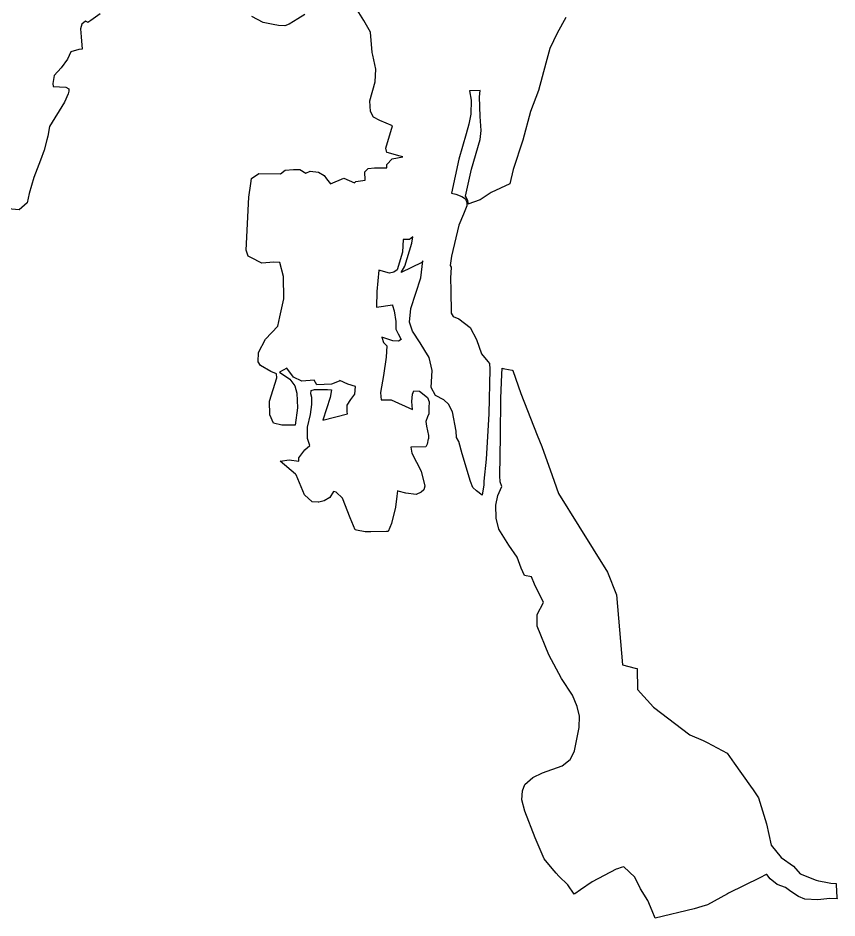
# Model space of a CAD drawing. Header units: millimetres. Extents: x 35444746 to 35449000, y 3482000 to 3488437.
# Drawn here: x 35447879.9 to 35448302.4, y 3484522.9 to 3484987 of the extents above; entities that cross this region are included whole.
import ezdxf

# ---------------------------------------------------------------- set-up
doc = ezdxf.new("R2010")
doc.units = ezdxf.units.MM
doc.layers.add('0204.02水田整理', color=9, linetype='Continuous', true_color=0x808080)

msp = doc.modelspace()

# ---------------------------------------------------------------- linework, layer by layer
at = {"layer": '0204.02水田整理', "color": 51}
for points in [[(35447922.327, 3484989.188), (35447917.479, 3484985.664), (35447915.972, 3484984.569), (35447915.7, 3484984.757), (35447914.68, 3484985.369), (35447912.848, 3484983.715), (35447912.247, 3484981.464), (35447912.52, 3484977.331), (35447912.993, 3484970.843), (35447911.334, 3484970.812), (35447907.233, 3484969.464), (35447905.457, 3484965.749), (35447902.276, 3484961.34), (35447898.636, 3484957.259), (35447897.944, 3484953.241), (35447898.147, 3484951.651), (35447904.593, 3484951.34), (35447906.135, 3484950.508), (35447906.147, 3484949.176), (35447905.889, 3484947.873), (35447903.888, 3484943.489), (35447896.177, 3484931.088), (35447895.316, 3484925.982), (35447894.837, 3484924.221), (35447893.369, 3484918.831), (35447891.504, 3484913.686), (35447888.075, 3484904.764), (35447885.71, 3484896.4), (35447884.603, 3484891.607), (35447880.542, 3484887.991), (35447874.927, 3484888.536)], [(35448162.574, 3484987.216), (35448158.139, 3484979.213), (35448154.275, 3484971.209), (35448152.204, 3484963.625), (35448148.492, 3484949.65), (35448144.278, 3484938.747), (35448140.324, 3484924.058), (35448135.415, 3484908.898), (35448133.595, 3484901.47), (35448124.027, 3484896.926), (35448118.385, 3484893.225), (35448112.054, 3484890.935), (35448112.248, 3484891.768), (35448112.009, 3484892.851), (35448111.262, 3484894.268), (35448110.807, 3484895.131), (35448113.858, 3484908.945), (35448118.421, 3484924.258), (35448118.947, 3484929.026), (35448118.374, 3484936.095), (35448118.066, 3484946.4), (35448118.317, 3484949.576), (35448112.88, 3484949.363), (35448113.755, 3484944.608), (35448113.587, 3484937.431), (35448112.55, 3484932.249), (35448111.174, 3484927.239), (35448107.418, 3484914.133), (35448103.585, 3484896.6), (35448105.781, 3484896.152), (35448108.858, 3484894.849), (35448110.777, 3484893.671), (35448111.538, 3484891.794), (35448111.485, 3484890.173), (35448109.779, 3484885.823), (35448107.321, 3484880.201), (35448103.607, 3484864.131), (35448102.876, 3484859.34), (35448103.38, 3484858.436), (35448103.082, 3484852.826), (35448103.278, 3484846.565), (35448103.374, 3484834.758), (35448104.417, 3484833.088), (35448107.398, 3484831.917), (35448113.177, 3484827.448), (35448116.44, 3484821.225), (35448119.112, 3484813.826), (35448122.226, 3484809.914), (35448123.238, 3484808.753), (35448123.31, 3484805.974), (35448122.807, 3484782.785), (35448121.449, 3484759.513), (35448120.218, 3484748.165), (35448120.208, 3484746.191), (35448119.468, 3484740.891), (35448116.52266, 3484743.099327), (35448114.650898, 3484744.899244), (35448113.342911, 3484748.013294), (35448109.031968, 3484762.272119), (35448107.320225, 3484768.671137), (35448106.144, 3484770.606), (35448106.026, 3484774.002), (35448104.081, 3484783.856), (35448102.051, 3484787.771), (35448099.614, 3484790.031), (35448095.329, 3484792.346), (35448093.065, 3484796.473), (35448093.635, 3484805.152), (35448092.023, 3484811.822), (35448089.804, 3484815.532), (35448087.43, 3484819.499), (35448083.517, 3484825.455), (35448081.932, 3484830.104), (35448082.662, 3484837.244), (35448087.703, 3484853.029), (35448088.853, 3484861.744), (35448088.18, 3484860.954), (35448077.516, 3484855.774), (35448079.471, 3484859.036), (35448083.067, 3484870.908), (35448083.563, 3484874.088), (35448081.816, 3484872.833), (35448078.599, 3484872.833), (35448078.3, 3484866.153), (35448075.616, 3484857.121), (35448073.876, 3484855.832), (35448071.506, 3484855.426), (35448066.042, 3484857.014), (35448065.051, 3484845.944), (35448064.848, 3484837.899), (35448073.092, 3484839.028), (35448073.095, 3484838.659), (35448074.015, 3484835.888), (35448074.826, 3484830.459), (35448074.884, 3484826.56), (35448075.969, 3484824.18), (35448077.543, 3484821.202), (35448076.174, 3484820.374), (35448073.38, 3484820.493), (35448067.632, 3484822.443), (35448068.535, 3484819.575), (35448070.128, 3484817.96), (35448069.92, 3484812.136), (35448068.457, 3484802.622), (35448067.019, 3484793.895), (35448067.133, 3484791.796), (35448067.227, 3484790.059), (35448072.36, 3484790.059), (35448083.498, 3484785.149), (35448083.102, 3484789.134), (35448083.467, 3484792.945), (35448084.149, 3484794.667), (35448087.02, 3484794.565), (35448091.212, 3484791.212), (35448092.048, 3484789.069), (35448091.952, 3484785.904), (35448091.952, 3484782.772), (35448091.152, 3484781.237), (35448090.338, 3484778.847), (35448090.65, 3484776.508), (35448091.774, 3484771.664), (35448091.754, 3484770.022), (35448091.484978, 3484770.010854), (35448091.07574, 3484767.284146), (35448090.251988, 3484765.82241), (35448082.712995, 3484765.59817), (35448082.559079, 3484765.593592), (35448083.154196, 3484762.526621), (35448087.893102, 3484753.350602), (35448089.876774, 3484745.604066), (35448089.322939, 3484743.713946), (35448087.846814, 3484742.422433), (35448085.263782, 3484741.316027), (35448080.004833, 3484741.961045), (35448076.043897, 3484743.025616), (35448075.71482, 3484743.114026), (35448075.319015, 3484740.413998), (35448074.632989, 3484734.687957), (35448072.569298, 3484726.259879), (35448070.917994, 3484722.193422), (35448070.107993, 3484722.181459), (35448061.981993, 3484722.061443), (35448058.948929, 3484722.016647), (35448054.613148, 3484722.892735), (35448053.888422, 3484723.039173), (35448051.316136, 3484729.312054), (35448047.344882, 3484739.337112), (35448044.067071, 3484742.470311), (35448042.691453, 3484742.783318), (35448040.857962, 3484739.630069), (35448037.873985, 3484738.011063), (35448035.203012, 3484737.371951), (35448034.84799, 3484737.287001), (35448031.60798, 3484737.457019), (35448027.767746, 3484741.146596), (35448023.383387, 3484751.414455), (35448023.05754, 3484751.691555), (35448015.142544, 3484758.435176), (35448019.839, 3484759.15), (35448024.879, 3484758.478), (35448024.891, 3484760.122), (35448027.932, 3484764.286), (35448030.458, 3484766.612), (35448029.328, 3484770.074), (35448029.328, 3484776.015), (35448030.893, 3484782.548), (35448031.46, 3484787.739), (35448031.46, 3484791.36), (35448030.98, 3484793.236), (35448031.242, 3484794.893), (35448032.9, 3484795.46), (35448039.619, 3484795.46), (35448041.649, 3484795.26), (35448040.968, 3484791.217), (35448037.248, 3484779.579), (35448049.856, 3484782.821), (35448049.811, 3484783.859), (35448049.697, 3484787.242), (35448051.573, 3484790.265), (35448053.666, 3484793.02), (35448053.963, 3484796.868), (35448050.096, 3484798.074), (35448045.9, 3484800.124), (35448045.555, 3484799.713), (35448041.623, 3484798.116), (35448034.042, 3484797.735), (35448032.666, 3484800.186), (35448026.359, 3484799.755), (35448022.048, 3484801.738), (35448018.567, 3484806.344), (35448014.906, 3484804.332), (35448020.213, 3484800.707), (35448022.778, 3484797.351), (35448023.837, 3484793.587), (35448024.143, 3484785.915), (35448022.995, 3484776.935), (35448015.996, 3484776.983), (35448011.816, 3484778.003), (35448009.827, 3484782.339), (35448009.688, 3484789.323), (35448013.536, 3484801.405), (35448013.217, 3484803.403), (35448010.379, 3484804.737), (35448005.06, 3484807.749), (35448003.874, 3484809.716), (35448004.055, 3484814.513), (35448007.588, 3484821.297), (35448013.967, 3484828.086), (35448015.039, 3484832.947), (35448017.119, 3484842.103), (35448016.943, 3484853.617), (35448014.957, 3484860.869), (35448011.95, 3484861.021), (35448005.753, 3484860.63), (35448000, 3484863.483), (35447998.584, 3484864.185), (35447997.613, 3484867.337), (35447998.958, 3484894.642), (35448000, 3484901.567), (35448000.398, 3484904.212), (35448004.097, 3484906.769), (35448015.372, 3484906.697), (35448017.707, 3484908.462), (35448022, 3484908.83), (35448024.034, 3484908.83), (35448025.386, 3484908.83), (35448028.411, 3484906.9), (35448030.72, 3484908.009), (35448034.914, 3484907.538), (35448037.804, 3484905.753), (35448039.161, 3484904.004), (35448041.07, 3484901.544), (35448047.974, 3484904.334), (35448053.487, 3484901.93), (35448054.198, 3484902.674), (35448059.105, 3484903.411), (35448058.915, 3484907.571), (35448060.639, 3484909.445), (35448063.782, 3484909.664), (35448068.252, 3484909.72), (35448070.148, 3484909.665), (35448070.121, 3484911.397), (35448073.004, 3484914.268), (35448078.437, 3484915.449), (35448076.33, 3484915.841), (35448071.136, 3484917.388), (35448070.125, 3484917.645), (35448069.745, 3484919.814), (35448073.046, 3484931.4), (35448066.521, 3484934.096), (35448063.322, 3484935.808), (35448061.787, 3484938.802), (35448061.451, 3484944.318), (35448064.255, 3484953.986), (35448064.469, 3484960.571), (35448062.994, 3484967.847), (35448062.706, 3484969.265), (35448061.764, 3484979.746), (35448061.173, 3484980.797), (35448058.425, 3484985.682), (35448054.08, 3484992.639)], [(35448027.92, 3484988.856), (35448024.252, 3484986.489), (35448019.87, 3484983.76), (35448017.595, 3484982.995), (35448014.308, 3484983.042), (35448011.634, 3484983.577), (35448006.411, 3484984.617), (35448000.612, 3484987.734)]]:
    msp.add_lwpolyline(points, dxfattribs=at)
msp.add_lwpolyline([(35448129.693976, 3484806.399883), (35448130.247938, 3484806.284702), (35448131.14204, 3484806.099193), (35448134.93888, 3484805.311423), (35448135.14744, 3484805.268151), (35448139.263047, 3484793.276019), (35448147.769516, 3484771.817204), (35448150.088169, 3484765.968061), (35448155.456079, 3484751.086029), (35448156.547176, 3484748.061064), (35448158.795158, 3484741.828743), (35448169.183299, 3484724.914521), (35448183.956451, 3484701.27718), (35448188.66971, 3484689.488975), (35448191.757902, 3484653.400604), (35448198.354041, 3484651.773167), (35448199.365005, 3484651.523736), (35448199.587109, 3484640.760879), (35448207.719995, 3484631.679993), (35448226.522818, 3484617.385588), (35448233.348705, 3484614.380329), (35448235.455181, 3484613.452902), (35448245.859136, 3484607.843802), (35448249.34913, 3484602.780819), (35448257.834157, 3484590.943105), (35448259.171629, 3484588.937753), (35448261.898033, 3484584.849892), (35448266.053227, 3484571.427051), (35448268.545061, 3484560.384925), (35448273.593613, 3484554.137463), (35448279.982028, 3484549.536969), (35448283.466119, 3484545.630297), (35448291.708015, 3484542.318077), (35448292.944998, 3484542.07299), (35448295.842962, 3484541.498809), (35448299.253011, 3484540.823166), (35448301.995561, 3484540.633975), (35448302.032955, 3484539.968997), (35448302.401225, 3484533.420013), (35448302.439987, 3484532.730691), (35448298.794023, 3484532.878775), (35448292.534622, 3484532.234015), (35448285.816958, 3484532.503019), (35448282.630877, 3484533.955806), (35448278.589926, 3484536.519902), (35448275.793017, 3484538.624046), (35448271.522776, 3484540.217181), (35448267.988715, 3484543.068785), (35448266.238687, 3484545.385847), (35448265.95914, 3484545.248714), (35448262.608145, 3484543.606705), (35448246.525054, 3484535.72589), (35448245.902965, 3484535.421063), (35448235.63092, 3484529.62027), (35448232.698076, 3484528.750743), (35448228.782999, 3484527.590004), (35448208.584595, 3484522.875842), (35448207.113832, 3484526.640926), (35448204.816945, 3484531.879088), (35448201.10747, 3484537.883228), (35448198.129912, 3484544.013905), (35448192.423065, 3484549.29879), (35448191.136119, 3484548.900617), (35448189.243942, 3484548.315188), (35448188.441109, 3484548.066796), (35448176.210307, 3484541.52755), (35448170.09394, 3484537.353089), (35448167.108189, 3484535.315294), (35448166.781007, 3484535.09199), (35448163.556, 3484539.955), (35448158.915, 3484544.52), (35448157.643, 3484546.002), (35448155.575, 3484548.412), (35448151.284, 3484553.402), (35448146.686, 3484564.188), (35448141.414, 3484577.906), (35448139.802, 3484583.819), (35448140.255, 3484588.466), (35448141.476, 3484591.731), (35448145.54, 3484595.327), (35448150.545, 3484597.713), (35448160.624, 3484601.324), (35448164.846, 3484604.617), (35448165.737, 3484606.414), (35448167.018, 3484608.995), (35448169.399, 3484621.114), (35448169.513, 3484626.878), (35448168.419, 3484631.96), (35448165.952, 3484637.736), (35448160.391, 3484646.311), (35448153.742, 3484658.557), (35448147.793, 3484673.293), (35448147.736, 3484679.4), (35448151.058, 3484685.621), (35448146.303, 3484695.014), (35448144.821, 3484698.856), (35448141.202, 3484699.415), (35448139.501, 3484703.205), (35448137.377, 3484708.986), (35448133.195, 3484715.202), (35448127.994, 3484723.389), (35448126.561, 3484729.065), (35448126.422, 3484735.681), (35448127.477, 3484740.744), (35448129.461, 3484745.359), (35448128.628, 3484747.868), (35448128.438, 3484750.847), (35448128.805, 3484771.269), (35448129.015, 3484790.903), (35448129.502, 3484803.055)], close=True, dxfattribs=at)

doc.saveas('drawing.dxf')
